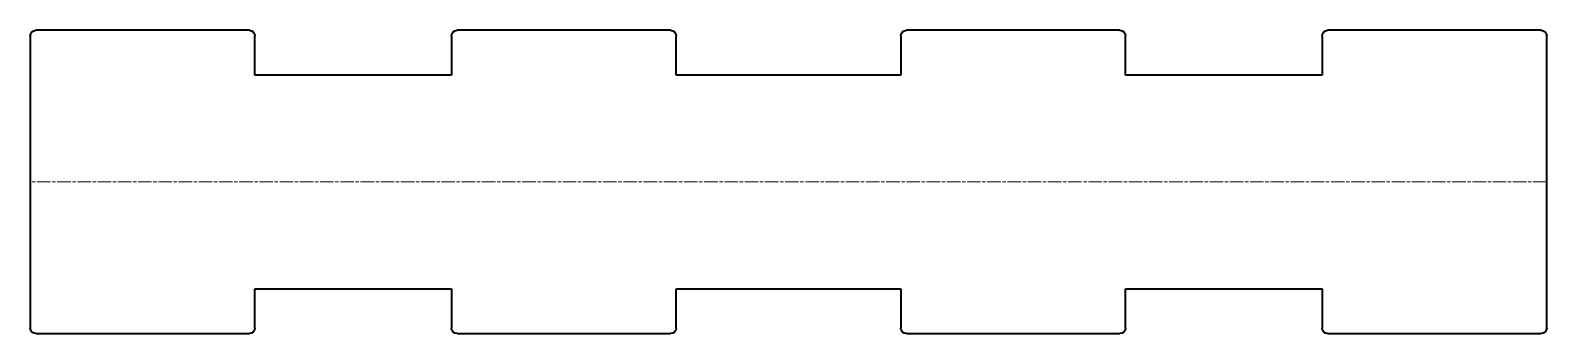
# Model space of a CAD drawing. Header units: millimetres. Extents: x 0 to 270, y 0 to 54.
import ezdxf

# ---------------------------------------------------------------- set-up
doc = ezdxf.new("R2010")
doc.units = ezdxf.units.MM
doc.linetypes.add('Chain', pattern=[13.68, 9.12, -1.14, 2.28, -1.14])
doc.layers.add('SIMUMAK Bend Centerline (ISO)', color=7, linetype='Chain', lineweight=9)
doc.layers.add('SIMUMAK Visible (ISO)', color=7, linetype='Continuous', lineweight=35)

# ---------------------------------------------------------------- blocks, each defined once
blk = doc.blocks.new('SIL-026-CRAS-01_Sheet_7_SIL-026-CRAS-01 (Desplegada)')
at = {"layer": 'SIMUMAK Bend Centerline (ISO)', "ltscale": 0.263158}
blk.add_line((135, 0), (-135, 0), dxfattribs=at)
at = {"layer": 'SIMUMAK Visible (ISO)'}
for p, q in [((134, 27), (96, 27)), ((-135, 26), (-135, -26)), ((-96, 27), (-134, 27)), ((-95, 19), (-95, 26)), ((-60, 26), (-60, 19)), ((-21, 27), (-59, 27)), ((-20, 19), (-20, 26)), ((20, 26), (20, 19)), ((59, 27), (21, 27)), ((60, 19), (60, 26)), ((95, 26), (95, 19)), ((135, -26), (135, 26)), ((-60, 19), (-95, 19)), ((20, 19), (-20, 19)), ((95, 19), (60, 19)), ((-95, -19), (-60, -19)), ((-95, -26), (-95, -19)), ((-60, -19), (-60, -26)), ((-20, -19), (20, -19)), ((-20, -26), (-20, -19)), ((20, -19), (20, -26)), ((60, -19), (95, -19)), ((60, -26), (60, -19)), ((95, -19), (95, -26)), ((-134, -27), (-96, -27)), ((-59, -27), (-21, -27)), ((21, -27), (59, -27)), ((96, -27), (134, -27))]:
    blk.add_line(p, q, dxfattribs=at)
at = {"layer": 'SIMUMAK Visible (ISO)', "extrusion": (0, 0, -1)}
for centre, start, end in [((134, 26), 0, 90), ((96, 26), 90, 180), ((59, 26), 0, 90), ((21, 26), 90, 180), ((-21, 26), 0, 90), ((-59, 26), 90, 180), ((-96, 26), 360, 90), ((-134, 26), 90, 180), ((134, -26), 270, 0), ((96, -26), 180, 270), ((59, -26), 270, 360), ((21, -26), 180, 270), ((-21, -26), 270, 360), ((-59, -26), 180, 270), ((-96, -26), 270, 0), ((-134, -26), 180, 270)]:
    blk.add_arc(centre, 1, start, end, dxfattribs=at)

msp = doc.modelspace()

# ---------------------------------------------------------------- block references
msp.add_blockref('SIL-026-CRAS-01_Sheet_7_SIL-026-CRAS-01 (Desplegada)', (135, 27))

doc.saveas('drawing.dxf')
